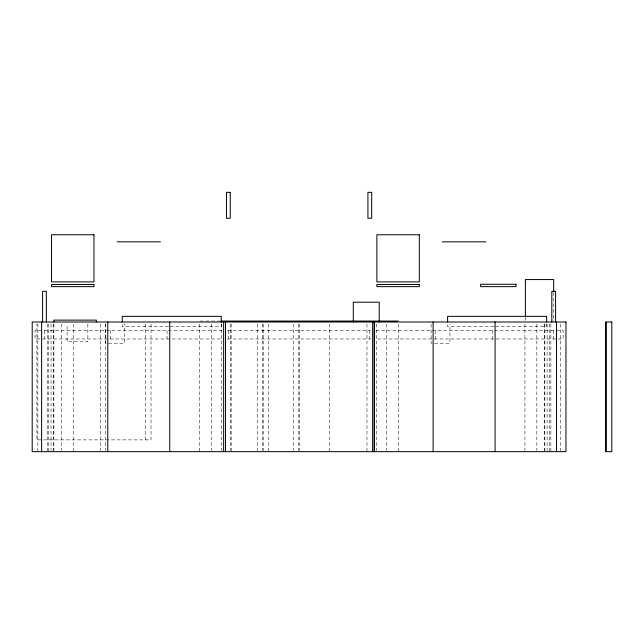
<?xml version="1.0" encoding="UTF-8"?>
<svg xmlns="http://www.w3.org/2000/svg" width="644" height="644" viewBox="0 0 644 644"><rect width="100%" height="100%" fill="white"/><g stroke="black" fill="none" stroke-linecap="round" stroke-linejoin="round"><path stroke-width="0.48" stroke-dasharray="3.22 2.42" d="M200.059 321.058L220.063 321.058M168.535 326.717L122.263 326.717L122.263 323.884M170.153 326.717L221.278 326.717L221.278 323.884M493.876 326.717L447.604 326.717L447.604 323.884M495.494 326.717L546.627 326.717L546.627 323.884M222.244 330.485L35.026 330.485L35.026 338.977L222.244 338.977M227.469 330.485L370.686 330.485M375.911 330.485L563.13 330.485L563.13 338.977L375.911 338.977M227.469 338.977L370.686 338.977M106.163 343.22L105.753 343.22L105.753 323.932M108.522 343.22L124.614 343.22L124.614 323.932M432.213 343.22L431.102 343.22L431.102 323.932M434.547 343.22L449.963 343.22L449.963 323.932M560.296 324.013L560.296 451.669M553.695 292.392L553.695 321.01M553.695 330.485L553.695 338.977M550.87 324.013L550.87 451.669M549.404 324.013L549.404 451.669M547.11 324.013L547.11 450.663M544.856 324.013L544.856 450.663M544.269 324.013L544.269 451.669M536.846 324.013L536.846 450.663M525.407 317.065L525.407 321.01M524.932 324.013L524.932 450.663M492.402 330.485L492.402 338.977M435.819 330.485L435.819 338.977M398.572 324.013L398.572 451.669M386.65 324.013L386.65 450.663M376.394 324.013L376.394 450.663M369.809 330.485L369.809 338.977M366.975 324.013L366.975 451.669M329.728 324.013L329.728 451.669M299.476 324.013L299.476 450.663M298.792 324.013L298.792 450.663M293.511 324.013L293.511 450.663M268.427 324.013L268.427 451.669M263.219 324.013L263.219 450.663M262.527 324.013L262.527 450.663M257.246 324.013L257.246 450.663M231.18 324.013L231.18 451.669M230.278 324.013L230.278 450.663M228.354 330.485L228.354 338.977M221.761 324.013L221.761 450.663M211.506 324.013L211.506 450.663M199.592 324.013L199.592 451.669M167.054 330.485L167.054 338.977M151.026 323.996L151.026 439.876L36.925 439.876L36.917 323.996M145.367 323.996L145.367 439.876M110.47 330.485L110.47 338.977M105.648 324.013L105.648 450.663M100.367 324.013L100.367 450.663M87.842 323.98L87.842 341.803L67.089 341.803L67.089 323.98M73.223 324.013L73.223 451.669M61.309 324.013L61.309 450.663M53.887 324.013L53.887 451.669M53.299 324.013L53.299 450.663M51.045 324.013L51.045 450.663M48.751 324.013L48.751 451.669M47.286 324.013L47.286 451.669M44.46 330.485L44.46 338.977M37.859 324.013L37.859 451.669"/><path stroke-width="0.97" d="M117.071 241.846L160.453 241.846M442.42 241.846L485.801 241.846M221.061 321.058L398.097 321.058M606.093 322L606.093 451.669M556.529 322L556.529 451.669M555.587 322L555.587 291.354L551.811 291.354L551.811 322M553.695 291.41L553.695 279.56L525.407 279.56L525.407 316.075M546.627 322L546.627 316.341L447.604 316.341L447.604 322M495.083 322L495.083 451.669M433.13 322L433.13 451.669M379.236 322L379.236 302.197L353.306 302.197L353.306 322M374.518 322L374.518 451.669M374.1 322L374.1 451.669M372.635 322L372.635 451.669M225.521 322L225.521 451.669M223.637 322L223.637 451.669M221.278 322L221.278 316.341L122.263 316.341L122.263 322M169.742 322L169.742 451.669M107.79 322L107.79 451.669M96.326 322L96.326 320.116L53.887 320.116L53.887 322M46.344 322L46.344 291.354L42.576 291.354L42.576 322M41.627 322L41.627 451.669M230.238 192.331L226.463 192.331L226.463 218.268L230.238 218.268L230.238 192.331M371.693 192.331L367.917 192.331L367.917 218.268L371.693 218.268L371.693 192.331M93.968 234.77L51.536 234.77L51.536 281.919L93.968 281.919L93.968 234.77M419.316 234.77L376.877 234.77L376.877 281.919L419.316 281.919L419.316 234.77M515.973 284.278L480.609 284.278L480.609 286.636L515.973 286.636L515.973 284.278M93.968 284.511L51.536 284.511L51.536 286.636L93.968 286.636L93.968 284.511M419.316 284.511L376.877 284.511L376.877 286.636L419.316 286.636L419.316 284.511M565.955 322L32.216 322L32.2 451.669L565.955 451.669L565.955 322M611.8 322L605.795 322L605.795 451.669L611.8 451.669L611.8 322"/></g></svg>
